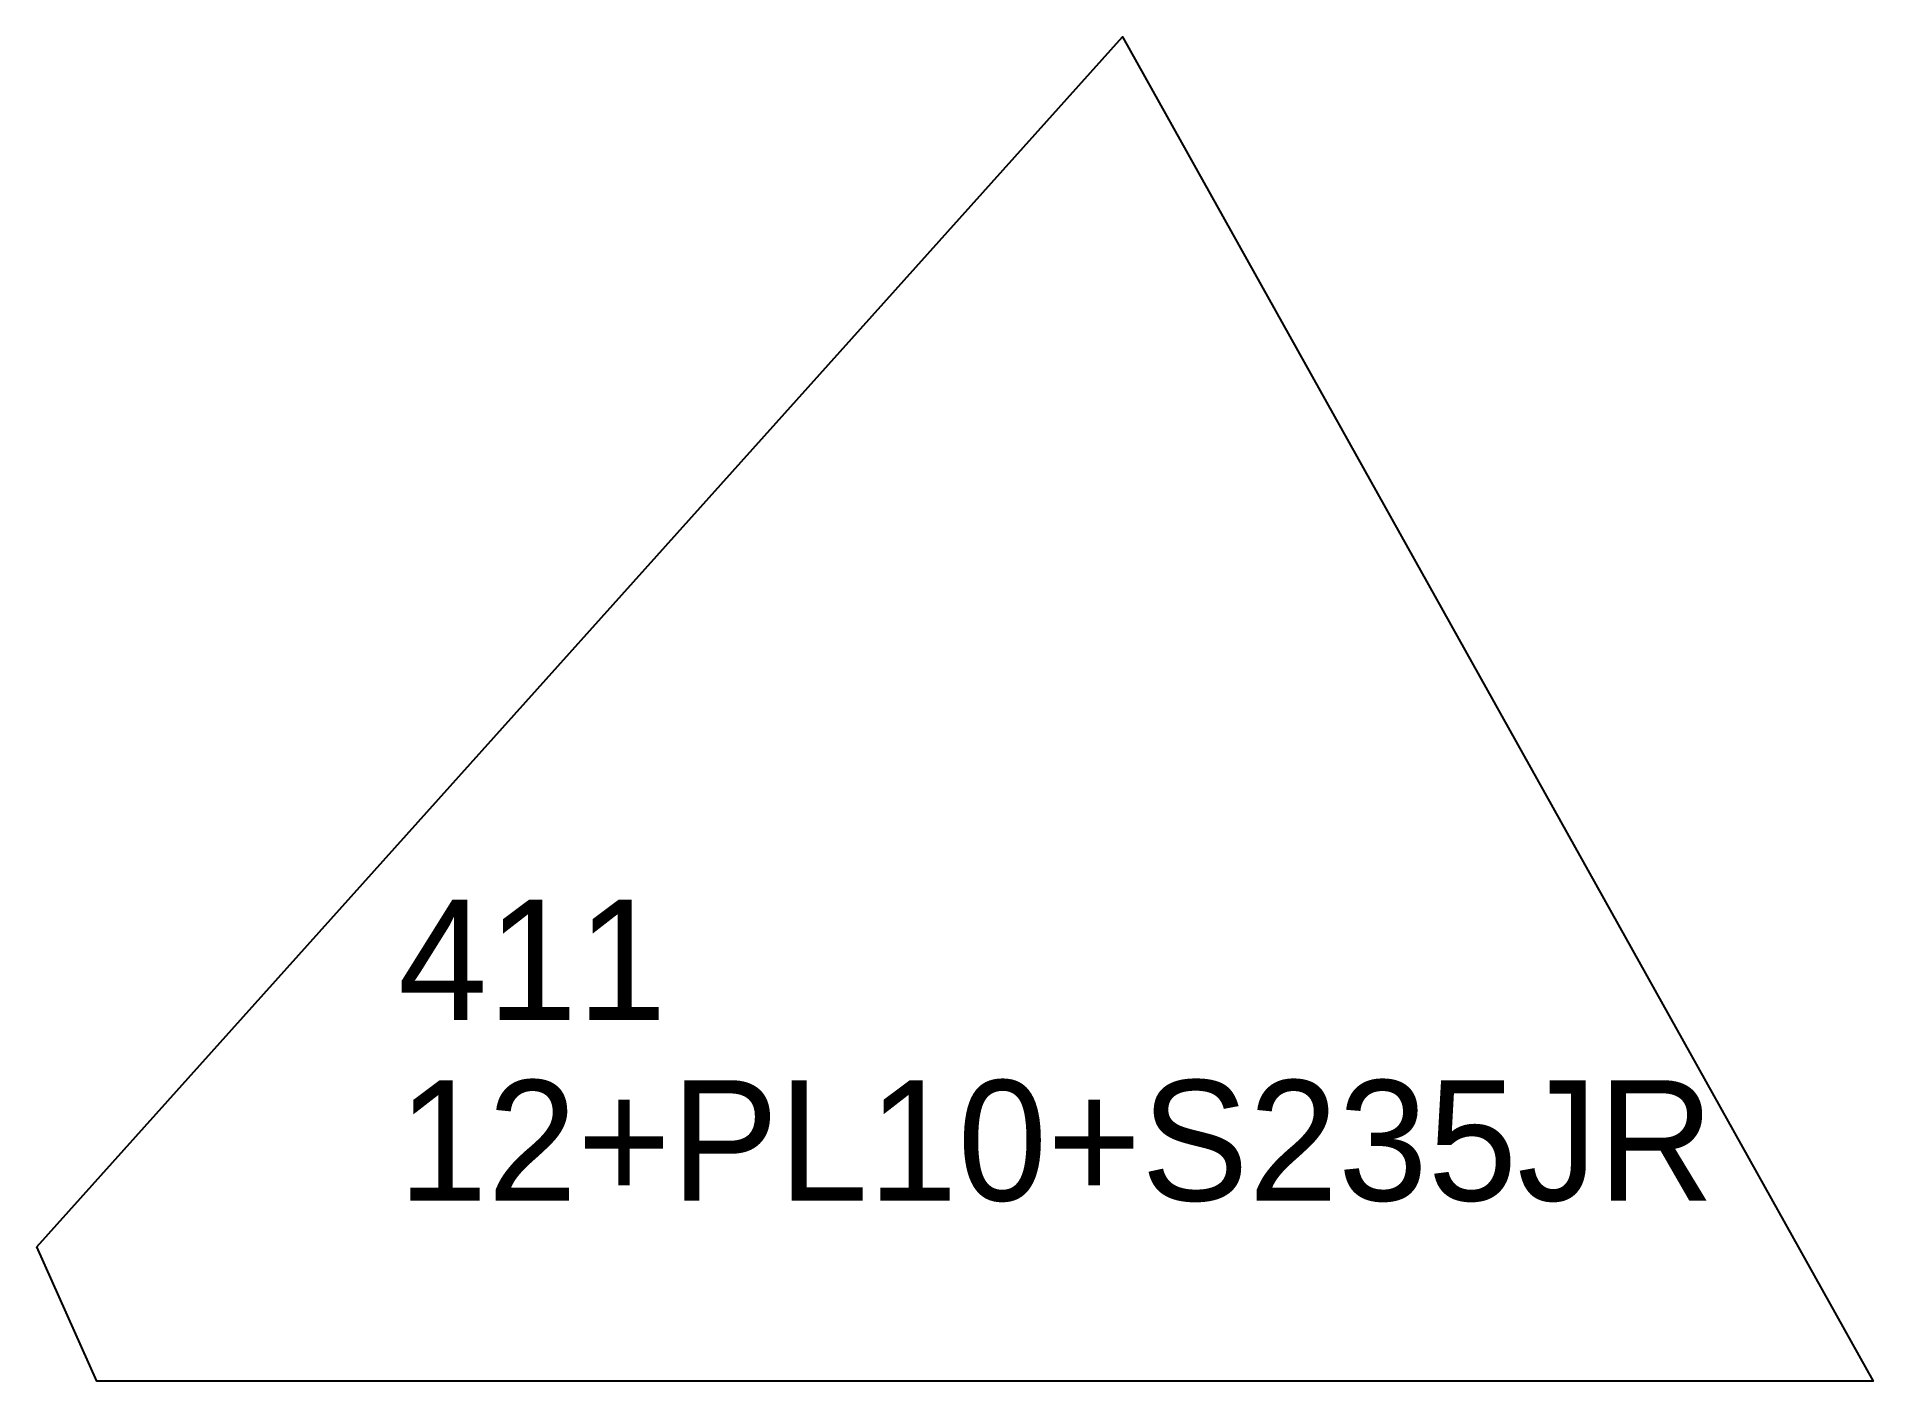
# Model space of a CAD drawing. Extents: x 0 to 153, y 0 to 112.
import ezdxf

# ---------------------------------------------------------------- set-up
doc = ezdxf.new("R2010")
doc.units = 0
for name, color, linetype in [('CUT', 7, 'CONTINUOUS'), ('SCRIBE', 3, 'CONTINUOUS'), ('TEXT', 7, 'CONTINUOUS')]:
    doc.layers.add(name, color=color, linetype=linetype)

msp = doc.modelspace()

# ---------------------------------------------------------------- linework, layer by layer
at = {"layer": 'CUT', "color": 7, "linetype": 'CONTINUOUS'}
msp.add_lwpolyline([(0, 11.16), (90.16, 111.65), (152.52, 0), (4.98, 0)], close=True, dxfattribs=at)

# ---------------------------------------------------------------- texts
at = {"layer": 'SCRIBE', "color": 3}
msp.add_text('411', height=10, dxfattribs=at).set_placement((30, 30))
at = {"layer": 'TEXT', "color": 7}
msp.add_text('12+PL10+S235JR', height=10, dxfattribs=at).set_placement((30, 15))

doc.saveas('drawing.dxf')
